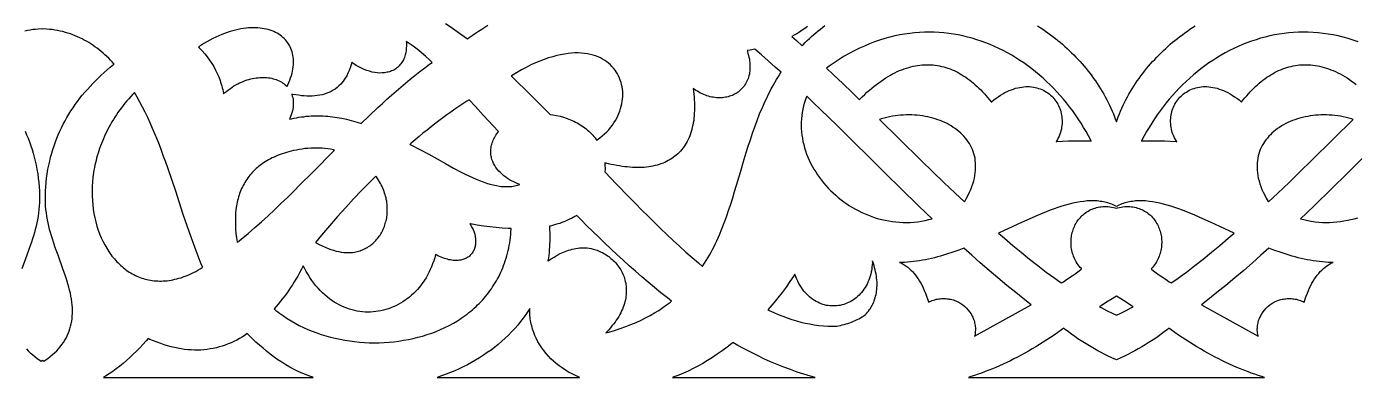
# Model space of a CAD drawing. Extents: x -340 to 340, y -265 to 265.
# Drawn here: x -1.4 to 104.3, y 155.2 to 183.1 of the extents above; entities that cross this region are included whole.
import ezdxf

# ---------------------------------------------------------------- set-up
doc = ezdxf.new("R2010")
doc.units = 0
doc.layers.add('LAYER_1', color=18, linetype='CONTINUOUS')

msp = doc.modelspace()

# ---------------------------------------------------------------- linework, layer by layer
at = {"layer": 'LAYER_1'}
for points in [[(-1.39, 157.48), (-1.24, 157.32), (-1.08, 157.16), (-0.91, 157.01), (-0.73, 156.86), (-0.53, 156.71), (-0.33, 156.57), (-0.22, 156.5), (-0.11, 156.57), (0, 156.5), (0.11, 156.57), (0.31, 156.71), (0.51, 156.86), (0.69, 157.01), (0.86, 157.16), (1.02, 157.32), (1.17, 157.48), (1.31, 157.64), (1.44, 157.81), (1.56, 157.98), (1.67, 158.15), (1.77, 158.33), (1.86, 158.51), (1.94, 158.69), (2.02, 158.88), (2.08, 159.07), (2.13, 159.27), (2.18, 159.47), (2.22, 159.67), (2.24, 159.87), (2.26, 160.08), (2.27, 160.3), (2.28, 160.51), (2.27, 160.74), (2.25, 160.96), (2.23, 161.19), (2.2, 161.42), (2.16, 161.65), (2.11, 161.89), (2.05, 162.13), (1.99, 162.38), (1.92, 162.63), (1.82, 162.94), (1.72, 163.25), (1.52, 163.83), (1.13, 164.93), (0.94, 165.45), (0.77, 165.95), (0.68, 166.21), (0.61, 166.46), (0.53, 166.71), (0.46, 166.96), (0.4, 167.22), (0.34, 167.48), (0.28, 167.74), (0.24, 168.01), (0.2, 168.28), (0.17, 168.55), (0.14, 168.83), (0.12, 169.12), (0.12, 169.42), (0.12, 169.72), (0.13, 170.04), (0.15, 170.36), (0.18, 170.69), (0.22, 171.04), (0.27, 171.39), (0.33, 171.76), (0.4, 172.08), (0.47, 172.4), (0.54, 172.71), (0.63, 173.02), (0.72, 173.32), (0.82, 173.62), (0.92, 173.92), (1.03, 174.21), (1.15, 174.49), (1.27, 174.78), (1.41, 175.05), (1.54, 175.33), (1.69, 175.6), (1.84, 175.86), (2, 176.13), (2.16, 176.39), (2.33, 176.64), (2.5, 176.89), (2.68, 177.14), (2.87, 177.39), (3.06, 177.63), (3.26, 177.87), (3.47, 178.1), (3.68, 178.33), (3.89, 178.56), (4.11, 178.79), (4.34, 179.01), (4.57, 179.23), (4.81, 179.45), (5.05, 179.66), (5.29, 179.87), (5.55, 180.08), (5.59, 180.12), (5.58, 180.12), (5.44, 180.28), (5.3, 180.43), (5.16, 180.57), (5.01, 180.72), (4.86, 180.86), (4.71, 180.99), (4.55, 181.12), (4.39, 181.25), (4.23, 181.37), (4.07, 181.49), (3.91, 181.61), (3.74, 181.72), (3.57, 181.83), (3.4, 181.93), (3.22, 182.02), (3.04, 182.12), (2.86, 182.21), (2.68, 182.29), (2.49, 182.37), (2.3, 182.44), (2.11, 182.51), (1.91, 182.57), (1.71, 182.63), (1.51, 182.69), (1.3, 182.73), (1.09, 182.78), (0.88, 182.81), (0.66, 182.85), (0.44, 182.87), (0.22, 182.89), (0, 182.91), (-0.11, 182.9), (-0.22, 182.91), (-0.44, 182.89), (-0.66, 182.87), (-0.88, 182.85), (-1.1, 182.81), (-1.31, 182.78), (-1.52, 182.73)], [(31.95, 183.33), (32.33, 183.09), (32.7, 182.84), (33.08, 182.58), (33.45, 182.31), (33.71, 182.12), (33.84, 182.22), (34.09, 182.39), (34.35, 182.57), (34.6, 182.73), (34.85, 182.9), (35.09, 183.05), (35.34, 183.2)], [(60.76, 183.1), (60.55, 182.94), (60.35, 182.8), (60.13, 182.66), (59.92, 182.53), (59.7, 182.41), (59.51, 182.31), (59.88, 181.98), (60.34, 181.57), (60.42, 181.65), (60.58, 181.82), (60.75, 181.99), (60.92, 182.15), (61.09, 182.31), (61.27, 182.46), (61.44, 182.61), (61.62, 182.76), (61.8, 182.9), (61.98, 183.04), (62.16, 183.18)], [(79.08, 183.15), (79.29, 183.01), (79.49, 182.88), (79.7, 182.74), (79.9, 182.6), (80.1, 182.45), (80.29, 182.31), (80.49, 182.15), (80.68, 182), (80.87, 181.85), (81.06, 181.69), (81.24, 181.52), (81.42, 181.36), (81.6, 181.19), (81.78, 181.02), (81.96, 180.85), (82.13, 180.67), (82.3, 180.49), (82.46, 180.31), (82.63, 180.13), (82.79, 179.94), (82.94, 179.75), (83.1, 179.56), (83.25, 179.37), (83.4, 179.17), (83.54, 178.97), (83.68, 178.77), (83.82, 178.56), (83.96, 178.36), (84.09, 178.15), (84.22, 177.93), (84.34, 177.72), (84.46, 177.5), (84.58, 177.28), (84.69, 177.06), (84.8, 176.84), (84.91, 176.61), (85.01, 176.38), (85.11, 176.15), (85.2, 175.92), (85.29, 175.68), (85.35, 175.53), (85.4, 175.68), (85.49, 175.92), (85.59, 176.15), (85.68, 176.38), (85.79, 176.61), (85.89, 176.84), (86, 177.06), (86.11, 177.28), (86.23, 177.5), (86.35, 177.72), (86.48, 177.93), (86.6, 178.15), (86.74, 178.36), (86.87, 178.56), (87.01, 178.77), (87.15, 178.97), (87.3, 179.17), (87.44, 179.37), (87.59, 179.56), (87.75, 179.75), (87.91, 179.94), (88.07, 180.13), (88.23, 180.31), (88.4, 180.49), (88.57, 180.67), (88.74, 180.85), (88.91, 181.02), (89.09, 181.19), (89.27, 181.36), (89.45, 181.52), (89.64, 181.69), (89.82, 181.85), (90.01, 182), (90.21, 182.15), (90.4, 182.31), (90.6, 182.45), (90.8, 182.6), (91, 182.74), (91.2, 182.88), (91.4, 183.01), (91.61, 183.15)], [(104.59, 181.87), (104.19, 182.01), (103.79, 182.14), (103.39, 182.25), (102.99, 182.35), (102.59, 182.43), (102.19, 182.5), (101.79, 182.55), (101.4, 182.6), (101.01, 182.63), (100.62, 182.65), (100.23, 182.65), (99.84, 182.64), (99.45, 182.62), (99.07, 182.59), (98.69, 182.55), (98.31, 182.5), (97.93, 182.43), (97.56, 182.35), (97.19, 182.26), (96.82, 182.16), (96.46, 182.05), (96.1, 181.93), (95.74, 181.8), (95.39, 181.66), (95.04, 181.51), (94.69, 181.35), (94.35, 181.18), (94.01, 181), (93.68, 180.81), (93.35, 180.62), (93.03, 180.41), (92.71, 180.2), (92.39, 179.97), (92.08, 179.74), (91.78, 179.5), (91.48, 179.26), (91.19, 179), (90.9, 178.74), (90.62, 178.47), (90.34, 178.19), (90.07, 177.91), (89.81, 177.62), (89.55, 177.32), (89.3, 177.02), (89.06, 176.71), (88.82, 176.4), (88.59, 176.08), (88.37, 175.75), (88.16, 175.42), (87.95, 175.08), (87.75, 174.74), (87.56, 174.4), (87.37, 174.05), (87.35, 173.99), (87.42, 174), (87.84, 174.01), (88.27, 174.01), (88.71, 174.01), (89.17, 174), (89.63, 173.98), (90.1, 173.95), (90.15, 173.94), (90.12, 173.98), (90.04, 174.12), (89.97, 174.25), (89.91, 174.39), (89.85, 174.53), (89.8, 174.67), (89.76, 174.81), (89.73, 174.95), (89.7, 175.09), (89.68, 175.23), (89.67, 175.37), (89.66, 175.51), (89.66, 175.65), (89.67, 175.79), (89.68, 175.92), (89.7, 176.06), (89.73, 176.19), (89.76, 176.32), (89.8, 176.45), (89.85, 176.57), (89.9, 176.7), (89.95, 176.82), (90.01, 176.93), (90.08, 177.05), (90.15, 177.16), (90.23, 177.27), (90.32, 177.37), (90.4, 177.47), (90.5, 177.56), (90.59, 177.65), (90.7, 177.74), (90.8, 177.82), (90.92, 177.89), (91.03, 177.96), (91.15, 178.03), (91.28, 178.09), (91.4, 178.14), (91.54, 178.18), (91.67, 178.22), (91.81, 178.26), (91.95, 178.28), (92.1, 178.3), (92.25, 178.32), (92.4, 178.32), (92.55, 178.32), (92.71, 178.31), (92.87, 178.29), (93.03, 178.26), (93.2, 178.23), (93.36, 178.19), (93.53, 178.13), (93.7, 178.07), (93.87, 178), (94.04, 177.93), (94.22, 177.84), (94.39, 177.74), (94.57, 177.64), (94.75, 177.52), (94.93, 177.4), (95.11, 177.26), (95.29, 177.12), (95.31, 177.1), (95.31, 177.1), (95.44, 177.27), (95.58, 177.44), (95.72, 177.6), (95.85, 177.76), (95.99, 177.91), (96.14, 178.06), (96.28, 178.2), (96.42, 178.34), (96.57, 178.47), (96.72, 178.6), (96.86, 178.72), (97.01, 178.84), (97.17, 178.95), (97.32, 179.06), (97.47, 179.16), (97.63, 179.26), (97.79, 179.35), (97.94, 179.43), (98.1, 179.52), (98.26, 179.59), (98.43, 179.66), (98.59, 179.73), (98.75, 179.79), (98.92, 179.84), (99.08, 179.89), (99.25, 179.93), (99.42, 179.97), (99.59, 180), (99.76, 180.02), (99.93, 180.04), (100.11, 180.05), (100.28, 180.06), (100.45, 180.06), (100.63, 180.06), (100.81, 180.04), (100.98, 180.03), (101.16, 180), (101.34, 179.97), (101.52, 179.94), (101.7, 179.89), (101.88, 179.85), (102.06, 179.79), (102.24, 179.73), (102.42, 179.66), (102.6, 179.59), (102.78, 179.51), (102.97, 179.42), (103.15, 179.33), (103.33, 179.23), (103.52, 179.12), (103.7, 179.01), (103.89, 178.89), (104.07, 178.76), (104.26, 178.63), (104.44, 178.49)], [(-1.5, 174.78), (-1.37, 174.49), (-1.25, 174.21), (-1.14, 173.92), (-1.04, 173.62), (-0.94, 173.32), (-0.85, 173.02), (-0.76, 172.71), (-0.69, 172.4), (-0.62, 172.08), (-0.55, 171.76), (-0.49, 171.39), (-0.44, 171.04), (-0.4, 170.69), (-0.37, 170.36), (-0.35, 170.04), (-0.34, 169.72), (-0.34, 169.42), (-0.35, 169.12), (-0.36, 168.83), (-0.39, 168.55), (-0.42, 168.28), (-0.46, 168.01), (-0.51, 167.74), (-0.56, 167.48), (-0.62, 167.22), (-0.68, 166.96), (-0.75, 166.71), (-0.83, 166.46), (-0.91, 166.21), (-0.99, 165.95), (-1.16, 165.45), (-1.35, 164.93), (-1.74, 163.83)], [(105.02, 172.7), (103.74, 171.44), (102.45, 170.17), (101.14, 168.9), (100.48, 168.27), (100.01, 167.82), (100.27, 167.75), (100.57, 167.68), (100.86, 167.63), (101.16, 167.58), (101.45, 167.55), (101.74, 167.53), (102.03, 167.52), (102.32, 167.52), (102.6, 167.54), (102.89, 167.56), (103.17, 167.59), (103.45, 167.64), (103.73, 167.69), (104.01, 167.75), (104.28, 167.82), (104.55, 167.9)]]:
    msp.add_lwpolyline(points, dxfattribs=at)
for points in [[(19.35, 178.33), (19.42, 178.47), (19.5, 178.66), (19.58, 178.84), (19.64, 179.02), (19.7, 179.2), (19.75, 179.38), (19.79, 179.55), (19.82, 179.72), (19.84, 179.89), (19.86, 180.05), (19.87, 180.21), (19.86, 180.37), (19.86, 180.52), (19.84, 180.67), (19.82, 180.82), (19.79, 180.96), (19.75, 181.09), (19.71, 181.23), (19.66, 181.36), (19.6, 181.48), (19.54, 181.6), (19.47, 181.72), (19.39, 181.83), (19.31, 181.94), (19.22, 182.04), (19.12, 182.14), (19.02, 182.23), (18.92, 182.32), (18.8, 182.4), (18.69, 182.48), (18.56, 182.56), (18.43, 182.63), (18.3, 182.69), (18.16, 182.75), (18.01, 182.8), (17.86, 182.85), (17.7, 182.89), (17.54, 182.92), (17.38, 182.95), (17.21, 182.97), (17.03, 182.99), (16.85, 183), (16.67, 183), (16.48, 183), (16.28, 182.99), (16.09, 182.97), (15.88, 182.94), (15.68, 182.91), (15.47, 182.87), (15.26, 182.82), (15.04, 182.76), (14.82, 182.7), (14.6, 182.63), (14.37, 182.54), (14.15, 182.46), (13.92, 182.36), (13.68, 182.25), (13.45, 182.14), (13.21, 182.01), (12.97, 181.88), (12.72, 181.74), (12.48, 181.59), (12.31, 181.48), (12.37, 181.41), (12.59, 181.17), (12.8, 180.93), (13, 180.68), (13.18, 180.43), (13.36, 180.17), (13.52, 179.91), (13.66, 179.64), (13.8, 179.37), (13.92, 179.09), (14.02, 178.81), (14.07, 178.67), (14.12, 178.52), (14.16, 178.38), (14.19, 178.23), (14.23, 178.09), (14.26, 177.94), (14.29, 177.79), (14.29, 177.74), (14.41, 177.85), (14.56, 177.96), (14.7, 178.07), (14.84, 178.18), (14.99, 178.27), (15.13, 178.37), (15.28, 178.45), (15.43, 178.53), (15.58, 178.61), (15.73, 178.68), (15.87, 178.74), (16.02, 178.8), (16.17, 178.85), (16.32, 178.89), (16.47, 178.93), (16.61, 178.97), (16.76, 178.99), (16.9, 179.02), (17.05, 179.03), (17.19, 179.05), (17.33, 179.05), (17.47, 179.05), (17.6, 179.05), (17.74, 179.04), (17.87, 179.03), (18, 179.01), (18.13, 178.98), (18.25, 178.95), (18.37, 178.92), (18.49, 178.88), (18.6, 178.83), (18.72, 178.78), (18.82, 178.73), (18.93, 178.67), (19.03, 178.6), (19.12, 178.53), (19.21, 178.46), (19.3, 178.38)], [(19.73, 177.72), (19.74, 177.69), (19.77, 177.57), (19.81, 177.46), (19.83, 177.33), (19.84, 177.21), (19.85, 177.08), (19.85, 176.95), (19.85, 176.81), (19.83, 176.67), (19.81, 176.53), (19.78, 176.39), (19.74, 176.24), (19.69, 176.09), (19.64, 175.94), (19.57, 175.79), (19.54, 175.72), (19.71, 175.76), (19.9, 175.8), (20.1, 175.84), (20.3, 175.88), (20.5, 175.91), (20.69, 175.93), (20.88, 175.96), (21.08, 175.97), (21.27, 175.99), (21.46, 175.99), (21.65, 176), (21.84, 176), (22.03, 176), (22.22, 175.99), (22.41, 175.98), (22.6, 175.97), (22.79, 175.95), (22.97, 175.93), (23.35, 175.87), (23.72, 175.81), (24.09, 175.73), (24.46, 175.64), (24.83, 175.53), (25.2, 175.42), (25.26, 175.4), (25.88, 175.99), (26.58, 176.66), (26.94, 176.99), (27.3, 177.31), (27.66, 177.64), (28.03, 177.96), (28.4, 178.28), (28.77, 178.59), (29.15, 178.9), (29.53, 179.21), (29.92, 179.51), (30.31, 179.81), (30.7, 180.11), (30.9, 180.25), (30.72, 180.42), (30.37, 180.74), (30.03, 181.03), (29.7, 181.3), (29.38, 181.54), (29.07, 181.76), (28.92, 181.86), (28.84, 181.92), (28.85, 181.78), (28.85, 181.65), (28.85, 181.53), (28.84, 181.4), (28.84, 181.28), (28.82, 181.17), (28.8, 181.05), (28.78, 180.94), (28.75, 180.84), (28.72, 180.74), (28.69, 180.64), (28.65, 180.54), (28.61, 180.45), (28.56, 180.36), (28.51, 180.28), (28.46, 180.2), (28.4, 180.12), (28.34, 180.05), (28.28, 179.98), (28.21, 179.91), (28.14, 179.85), (28.07, 179.79), (28, 179.74), (27.92, 179.69), (27.84, 179.64), (27.76, 179.6), (27.67, 179.57), (27.58, 179.53), (27.5, 179.5), (27.41, 179.48), (27.31, 179.46), (27.22, 179.44), (27.12, 179.42), (26.93, 179.41), (26.73, 179.4), (26.53, 179.42), (26.33, 179.44), (26.12, 179.48), (25.91, 179.54), (25.7, 179.6), (25.49, 179.68), (25.28, 179.78), (25.07, 179.89), (24.86, 180.01), (24.66, 180.14), (24.5, 180.25), (24.45, 180.05), (24.37, 179.82), (24.29, 179.59), (24.2, 179.38), (24.1, 179.18), (23.99, 179), (23.87, 178.83), (23.75, 178.66), (23.62, 178.51), (23.48, 178.38), (23.33, 178.25), (23.18, 178.13), (23.02, 178.03), (22.86, 177.94), (22.69, 177.86), (22.51, 177.79), (22.33, 177.73), (22.14, 177.68), (21.95, 177.64), (21.76, 177.61), (21.56, 177.58), (21.35, 177.57), (21.14, 177.57), (20.93, 177.57), (20.72, 177.58), (20.5, 177.6), (20.28, 177.63), (20.05, 177.66), (19.82, 177.7)], [(75.39, 177.1), (75.39, 177.1), (75.41, 177.12), (75.59, 177.26), (75.77, 177.4), (75.95, 177.52), (76.12, 177.64), (76.3, 177.74), (76.48, 177.84), (76.65, 177.93), (76.82, 178), (76.99, 178.07), (77.16, 178.13), (77.33, 178.19), (77.5, 178.23), (77.66, 178.26), (77.82, 178.29), (77.98, 178.31), (78.14, 178.32), (78.29, 178.32), (78.44, 178.32), (78.59, 178.3), (78.74, 178.28), (78.88, 178.26), (79.02, 178.22), (79.16, 178.18), (79.29, 178.14), (79.42, 178.09), (79.54, 178.03), (79.66, 177.96), (79.78, 177.89), (79.89, 177.82), (80, 177.74), (80.1, 177.65), (80.2, 177.56), (80.29, 177.47), (80.38, 177.37), (80.46, 177.27), (80.54, 177.16), (80.61, 177.05), (80.68, 176.93), (80.74, 176.82), (80.8, 176.7), (80.85, 176.57), (80.89, 176.45), (80.93, 176.32), (80.96, 176.19), (80.99, 176.06), (81.01, 175.92), (81.02, 175.79), (81.03, 175.65), (81.03, 175.51), (81.03, 175.37), (81.01, 175.23), (80.99, 175.09), (80.97, 174.95), (80.93, 174.81), (80.89, 174.67), (80.84, 174.53), (80.79, 174.39), (80.72, 174.25), (80.65, 174.12), (80.57, 173.98), (80.55, 173.94), (80.6, 173.95), (81.07, 173.98), (81.53, 174), (81.98, 174.01), (82.42, 174.01), (82.85, 174.01), (83.28, 174), (83.35, 173.99), (83.32, 174.05), (83.14, 174.4), (82.94, 174.74), (82.74, 175.08), (82.54, 175.42), (82.32, 175.75), (82.1, 176.08), (81.87, 176.4), (81.63, 176.71), (81.39, 177.02), (81.14, 177.32), (80.88, 177.62), (80.62, 177.91), (80.35, 178.19), (80.08, 178.47), (79.79, 178.74), (79.51, 179), (79.21, 179.26), (78.92, 179.5), (78.61, 179.74), (78.3, 179.97), (77.99, 180.2), (77.67, 180.41), (77.34, 180.62), (77.02, 180.81), (76.68, 181), (76.34, 181.18), (76, 181.35), (75.66, 181.51), (75.31, 181.66), (74.95, 181.8), (74.6, 181.93), (74.24, 182.05), (73.87, 182.16), (73.5, 182.26), (73.13, 182.35), (72.76, 182.43), (72.38, 182.5), (72.01, 182.55), (71.62, 182.59), (71.24, 182.62), (70.86, 182.64), (70.47, 182.65), (70.08, 182.65), (69.69, 182.63), (69.29, 182.6), (68.9, 182.55), (68.5, 182.5), (68.11, 182.43), (67.71, 182.35), (67.31, 182.25), (66.91, 182.14), (66.51, 182.01), (66.1, 181.87), (65.7, 181.72), (65.3, 181.55), (64.9, 181.37), (64.49, 181.17), (64.09, 180.96), (63.69, 180.73), (63.29, 180.48), (62.89, 180.22), (62.48, 179.94), (62.28, 179.79), (62.84, 179.27), (63.58, 178.57), (64.32, 177.86), (64.68, 177.5), (64.9, 177.28), (64.94, 177.33), (65.13, 177.52), (65.32, 177.7), (65.5, 177.87), (65.69, 178.03), (65.88, 178.19), (66.06, 178.35), (66.25, 178.49), (66.44, 178.63), (66.62, 178.76), (66.81, 178.89), (66.99, 179.01), (67.18, 179.12), (67.36, 179.23), (67.54, 179.33), (67.73, 179.42), (67.91, 179.51), (68.09, 179.59), (68.27, 179.66), (68.46, 179.73), (68.64, 179.79), (68.82, 179.85), (69, 179.89), (69.18, 179.94), (69.35, 179.97), (69.53, 180), (69.71, 180.03), (69.89, 180.04), (70.06, 180.06), (70.24, 180.06), (70.41, 180.06), (70.59, 180.05), (70.76, 180.04), (70.93, 180.02), (71.1, 180), (71.27, 179.97), (71.44, 179.93), (71.61, 179.89), (71.78, 179.84), (71.94, 179.79), (72.11, 179.73), (72.27, 179.66), (72.43, 179.59), (72.59, 179.52), (72.75, 179.43), (72.91, 179.35), (73.06, 179.26), (73.22, 179.16), (73.37, 179.06), (73.53, 178.95), (73.68, 178.84), (73.83, 178.72), (73.98, 178.6), (74.12, 178.47), (74.27, 178.34), (74.41, 178.2), (74.56, 178.06), (74.7, 177.91), (74.84, 177.76), (74.98, 177.6), (75.12, 177.44), (75.25, 177.27)], [(43.04, 175.04), (43.16, 174.96), (43.27, 174.86), (43.38, 174.77), (43.48, 174.67), (43.58, 174.57), (43.68, 174.46), (43.77, 174.35), (43.86, 174.24), (43.95, 174.12), (43.99, 174.06), (44.04, 174.09), (44.25, 174.24), (44.44, 174.4), (44.62, 174.56), (44.79, 174.72), (44.95, 174.89), (45.1, 175.07), (45.24, 175.25), (45.36, 175.43), (45.48, 175.62), (45.59, 175.8), (45.68, 175.99), (45.76, 176.18), (45.84, 176.38), (45.9, 176.57), (45.95, 176.77), (46, 176.96), (46.03, 177.16), (46.05, 177.35), (46.06, 177.54), (46.07, 177.73), (46.06, 177.92), (46.04, 178.11), (46.01, 178.3), (45.98, 178.48), (45.93, 178.66), (45.87, 178.83), (45.81, 179), (45.73, 179.17), (45.65, 179.33), (45.55, 179.49), (45.45, 179.64), (45.34, 179.78), (45.21, 179.92), (45.08, 180.05), (44.94, 180.18), (44.79, 180.3), (44.63, 180.41), (44.46, 180.51), (44.29, 180.6), (44.1, 180.69), (43.9, 180.76), (43.7, 180.83), (43.48, 180.88), (43.26, 180.93), (43.02, 180.96), (42.78, 180.99), (42.52, 181), (42.26, 181), (41.99, 180.98), (41.71, 180.96), (41.42, 180.91), (41.12, 180.86), (40.81, 180.79), (40.49, 180.7), (40.16, 180.6), (39.82, 180.49), (39.48, 180.35), (39.12, 180.2), (38.76, 180.04), (38.39, 179.85), (38, 179.65), (37.61, 179.42), (37.21, 179.18), (37.18, 179.17), (37.39, 178.97), (37.81, 178.57), (38.23, 178.17), (38.65, 177.75), (39.5, 176.91), (40.29, 176.1), (40.51, 176.07), (40.8, 176.02), (41.08, 175.96), (41.36, 175.88), (41.64, 175.79), (41.78, 175.74), (41.91, 175.68), (42.05, 175.63), (42.18, 175.57), (42.31, 175.5), (42.44, 175.43), (42.56, 175.36), (42.69, 175.29), (42.81, 175.21), (42.93, 175.13)], [(49.41, 172.3), (49.27, 172.24), (49.11, 172.18), (48.96, 172.13), (48.8, 172.08), (48.64, 172.04), (48.47, 172), (48.31, 171.97), (48.13, 171.94), (47.96, 171.92), (47.78, 171.9), (47.6, 171.89), (47.41, 171.89), (47.22, 171.88), (47.03, 171.89), (46.83, 171.89), (46.63, 171.91), (46.43, 171.93), (46.23, 171.95), (46.02, 171.98), (45.81, 172.01), (45.59, 172.05), (45.37, 172.09), (45.15, 172.14), (44.93, 172.19), (44.63, 172.27), (44.64, 172.14), (44.65, 172), (44.66, 171.86), (44.66, 171.72), (44.65, 171.58), (44.65, 171.54), (45.58, 170.56), (46.58, 169.53), (47.08, 169.02), (47.58, 168.51), (48.08, 168.01), (48.58, 167.52), (49.08, 167.03), (49.58, 166.56), (50.08, 166.09), (50.58, 165.63), (51.08, 165.17), (51.58, 164.74), (52.09, 164.31), (52.42, 164.03), (52.44, 164.06), (52.58, 164.28), (52.71, 164.49), (52.84, 164.71), (52.97, 164.93), (53.09, 165.15), (53.21, 165.38), (53.33, 165.61), (53.44, 165.84), (53.55, 166.07), (53.76, 166.54), (53.95, 167.01), (54.14, 167.49), (54.32, 167.98), (54.49, 168.47), (54.66, 168.97), (54.82, 169.47), (54.97, 169.98), (55.13, 170.49), (55.43, 171.52), (55.74, 172.55), (55.89, 173.07), (56.05, 173.58), (56.22, 174.1), (56.39, 174.62), (56.57, 175.13), (56.76, 175.64), (56.96, 176.15), (57.18, 176.66), (57.4, 177.16), (57.52, 177.41), (57.64, 177.66), (57.76, 177.91), (57.89, 178.15), (58.03, 178.4), (58.16, 178.64), (58.3, 178.88), (58.45, 179.12), (58.6, 179.36), (58.66, 179.46), (58.19, 179.88), (57.65, 180.36), (57.11, 180.84), (56.57, 181.31), (56.2, 181.23), (55.96, 181.18), (55.99, 181.1), (56.03, 180.95), (56.08, 180.8), (56.11, 180.65), (56.14, 180.5), (56.16, 180.36), (56.18, 180.22), (56.19, 180.08), (56.19, 179.95), (56.19, 179.82), (56.19, 179.69), (56.17, 179.56), (56.16, 179.43), (56.14, 179.31), (56.11, 179.19), (56.08, 179.08), (56.04, 178.96), (56, 178.86), (55.95, 178.75), (55.9, 178.65), (55.84, 178.55), (55.78, 178.45), (55.72, 178.36), (55.65, 178.27), (55.58, 178.19), (55.5, 178.11), (55.42, 178.03), (55.34, 177.96), (55.25, 177.89), (55.16, 177.83), (55.07, 177.77), (54.97, 177.72), (54.87, 177.67), (54.77, 177.62), (54.67, 177.58), (54.56, 177.55), (54.45, 177.51), (54.34, 177.49), (54.23, 177.47), (54.11, 177.45), (54, 177.44), (53.88, 177.43), (53.76, 177.43), (53.64, 177.43), (53.52, 177.44), (53.4, 177.45), (53.27, 177.47), (53.15, 177.49), (53.02, 177.52), (52.9, 177.56), (52.77, 177.6), (52.64, 177.64), (52.52, 177.69), (52.39, 177.75), (52.26, 177.81), (52.13, 177.87), (52.01, 177.95), (51.88, 178.02), (51.75, 178.11), (51.67, 178.17), (51.7, 177.96), (51.72, 177.72), (51.74, 177.49), (51.76, 177.27), (51.77, 177.05), (51.78, 176.83), (51.78, 176.62), (51.77, 176.41), (51.76, 176.21), (51.75, 176.01), (51.73, 175.82), (51.71, 175.63), (51.68, 175.44), (51.64, 175.26), (51.6, 175.09), (51.56, 174.91), (51.51, 174.75), (51.46, 174.58), (51.4, 174.42), (51.34, 174.27), (51.27, 174.12), (51.19, 173.97), (51.12, 173.83), (51.03, 173.7), (50.95, 173.56), (50.86, 173.44), (50.76, 173.32), (50.66, 173.2), (50.55, 173.09), (50.44, 172.98), (50.33, 172.88), (50.21, 172.78), (50.09, 172.69), (49.96, 172.6), (49.83, 172.52), (49.69, 172.44), (49.56, 172.37)], [(7.67, 163.15), (7.8, 163.1), (7.93, 163.06), (8.07, 163.02), (8.2, 162.99), (8.34, 162.96), (8.48, 162.93), (8.62, 162.91), (8.77, 162.89), (8.91, 162.88), (9.06, 162.87), (9.2, 162.86), (9.35, 162.86), (9.5, 162.87), (9.65, 162.88), (9.81, 162.89), (9.96, 162.91), (10.12, 162.94), (10.27, 162.97), (10.43, 163), (10.59, 163.04), (10.75, 163.08), (10.92, 163.13), (11.08, 163.19), (11.25, 163.25), (11.41, 163.31), (11.58, 163.39), (11.75, 163.46), (11.92, 163.55), (12.09, 163.63), (12.26, 163.73), (12.43, 163.83), (12.6, 163.93), (12.64, 163.96), (12.53, 164.21), (12.36, 164.63), (12.19, 165.05), (12.03, 165.48), (11.87, 165.92), (11.71, 166.36), (11.4, 167.25), (11.09, 168.16), (10.79, 169.08), (10.49, 170.01), (10.18, 170.94), (9.86, 171.86), (9.7, 172.32), (9.53, 172.77), (9.37, 173.23), (9.19, 173.68), (9.02, 174.13), (8.84, 174.57), (8.65, 175), (8.46, 175.44), (8.27, 175.86), (8.07, 176.28), (7.86, 176.69), (7.65, 177.09), (7.43, 177.49), (7.21, 177.85), (7.08, 177.71), (6.91, 177.53), (6.76, 177.36), (6.6, 177.18), (6.45, 177), (6.31, 176.81), (6.17, 176.63), (6.03, 176.45), (5.9, 176.26), (5.77, 176.07), (5.65, 175.89), (5.53, 175.7), (5.42, 175.51), (5.31, 175.32), (5.2, 175.13), (5.1, 174.94), (5, 174.75), (4.91, 174.56), (4.82, 174.37), (4.74, 174.18), (4.66, 173.99), (4.58, 173.79), (4.51, 173.6), (4.44, 173.41), (4.37, 173.22), (4.31, 173.03), (4.25, 172.83), (4.2, 172.64), (4.15, 172.45), (4.11, 172.26), (4.06, 172.07), (4.02, 171.88), (3.99, 171.68), (3.96, 171.49), (3.93, 171.31), (3.91, 171.12), (3.87, 170.74), (3.85, 170.37), (3.84, 170), (3.84, 169.63), (3.86, 169.27), (3.89, 168.92), (3.93, 168.57), (3.99, 168.23), (4.05, 167.89), (4.13, 167.56), (4.22, 167.23), (4.32, 166.92), (4.44, 166.61), (4.56, 166.31), (4.7, 166.02), (4.84, 165.74), (4.92, 165.61), (5, 165.48), (5.08, 165.35), (5.16, 165.22), (5.25, 165.09), (5.33, 164.97), (5.42, 164.85), (5.52, 164.73), (5.61, 164.62), (5.71, 164.51), (5.81, 164.4), (5.91, 164.3), (6.01, 164.2), (6.12, 164.1), (6.23, 164.01), (6.34, 163.91), (6.45, 163.83), (6.56, 163.74), (6.68, 163.66), (6.8, 163.58), (6.92, 163.51), (7.04, 163.44), (7.16, 163.38), (7.28, 163.31), (7.41, 163.25), (7.54, 163.2)], [(63.22, 169.51), (63.44, 169.33), (63.66, 169.17), (63.89, 169.01), (64.12, 168.85), (64.36, 168.71), (64.6, 168.57), (64.85, 168.44), (65.1, 168.32), (65.35, 168.2), (65.61, 168.09), (65.88, 167.99), (66.14, 167.9), (66.41, 167.82), (66.69, 167.75), (66.96, 167.69), (67.24, 167.64), (67.52, 167.59), (67.8, 167.56), (68.09, 167.54), (68.38, 167.52), (68.66, 167.52), (68.95, 167.53), (69.25, 167.55), (69.54, 167.58), (69.83, 167.63), (70.13, 167.68), (70.42, 167.75), (70.68, 167.82), (70.21, 168.27), (69.55, 168.9), (68.25, 170.17), (66.96, 171.44), (65.68, 172.7), (64.4, 173.97), (63.12, 175.22), (61.84, 176.47), (61.19, 177.09), (60.71, 177.55), (60.61, 177.3), (60.53, 177.05), (60.45, 176.79), (60.39, 176.53), (60.34, 176.27), (60.31, 176.02), (60.28, 175.76), (60.27, 175.5), (60.26, 175.24), (60.27, 174.98), (60.29, 174.73), (60.32, 174.47), (60.36, 174.21), (60.41, 173.96), (60.47, 173.71), (60.53, 173.46), (60.61, 173.21), (60.7, 172.96), (60.8, 172.72), (60.91, 172.48), (61.02, 172.24), (61.14, 172), (61.28, 171.77), (61.42, 171.54), (61.56, 171.32), (61.72, 171.1), (61.88, 170.88), (62.05, 170.67), (62.23, 170.46), (62.42, 170.26), (62.61, 170.06), (62.81, 169.87), (63.01, 169.69)], [(37.87, 170.55), (37.72, 170.6), (37.56, 170.67), (37.39, 170.75), (37.22, 170.83), (37.06, 170.92), (36.9, 171.02), (36.75, 171.13), (36.6, 171.24), (36.46, 171.36), (36.33, 171.48), (36.2, 171.61), (36.08, 171.75), (35.97, 171.89), (35.88, 172.05), (35.79, 172.2), (35.72, 172.37), (35.66, 172.53), (35.63, 172.62), (35.61, 172.71), (35.59, 172.8), (35.58, 172.89), (35.57, 172.98), (35.56, 173.08), (35.56, 173.17), (35.57, 173.27), (35.57, 173.36), (35.59, 173.46), (35.6, 173.56), (35.63, 173.66), (35.65, 173.75), (35.68, 173.85), (35.72, 173.95), (35.76, 174.05), (35.81, 174.16), (35.86, 174.26), (35.92, 174.36), (35.98, 174.46), (36.05, 174.56), (36.12, 174.67), (36.17, 174.74), (34.97, 176.05), (34.34, 176.74), (33.84, 177.28), (33.66, 177.16), (33.34, 176.95), (33.02, 176.74), (32.71, 176.52), (32.39, 176.3), (32.07, 176.07), (31.76, 175.84), (31.44, 175.61), (31.12, 175.36), (30.81, 175.12), (30.49, 174.87), (30.17, 174.61), (29.86, 174.35), (29.54, 174.09), (29.23, 173.82), (29.13, 173.73), (29.21, 173.69), (29.93, 173.32), (30.63, 172.94), (31.96, 172.2), (32.6, 171.85), (33.22, 171.52), (33.52, 171.37), (33.82, 171.23), (34.11, 171.09), (34.4, 170.97), (34.68, 170.85), (34.96, 170.74), (35.23, 170.65), (35.5, 170.57), (35.76, 170.5), (36.02, 170.45), (36.27, 170.4), (36.39, 170.39), (36.52, 170.38), (36.64, 170.37), (36.76, 170.37), (36.88, 170.37), (37, 170.37), (37.12, 170.38), (37.23, 170.39), (37.35, 170.41), (37.46, 170.43), (37.58, 170.46), (37.69, 170.49), (37.8, 170.52)], [(72.21, 175.19), (72.04, 175.28), (71.87, 175.38), (71.69, 175.46), (71.51, 175.54), (71.32, 175.62), (71.13, 175.69), (70.94, 175.75), (70.74, 175.81), (70.54, 175.87), (70.34, 175.91), (70.13, 175.95), (69.92, 175.99), (69.71, 176.02), (69.49, 176.04), (69.28, 176.06), (69.06, 176.07), (68.84, 176.07), (68.62, 176.07), (68.4, 176.06), (68.18, 176.04), (67.96, 176.02), (67.74, 175.99), (67.52, 175.96), (67.29, 175.92), (67.07, 175.87), (66.86, 175.81), (66.64, 175.75), (66.5, 175.7), (68.07, 174.16), (69.83, 172.42), (70.72, 171.56), (71.61, 170.71), (72.51, 169.85), (73.25, 169.15), (73.28, 169.19), (73.42, 169.44), (73.55, 169.68), (73.66, 169.92), (73.76, 170.15), (73.85, 170.38), (73.93, 170.6), (74, 170.83), (74.05, 171.04), (74.09, 171.26), (74.12, 171.46), (74.14, 171.67), (74.15, 171.87), (74.15, 172.07), (74.14, 172.26), (74.12, 172.45), (74.1, 172.63), (74.06, 172.81), (74.01, 172.98), (73.95, 173.15), (73.89, 173.32), (73.82, 173.48), (73.73, 173.64), (73.65, 173.8), (73.55, 173.94), (73.45, 174.09), (73.33, 174.23), (73.22, 174.37), (73.09, 174.5), (72.96, 174.62), (72.82, 174.75), (72.68, 174.86), (72.52, 174.98), (72.37, 175.08)], [(103.62, 175.87), (103.4, 175.92), (103.18, 175.96), (102.96, 175.99), (102.74, 176.02), (102.51, 176.04), (102.29, 176.06), (102.07, 176.07), (101.85, 176.07), (101.63, 176.07), (101.42, 176.06), (101.2, 176.04), (100.99, 176.02), (100.77, 175.99), (100.57, 175.95), (100.36, 175.91), (100.15, 175.87), (99.95, 175.81), (99.76, 175.75), (99.56, 175.69), (99.37, 175.62), (99.19, 175.54), (99, 175.46), (98.83, 175.38), (98.65, 175.28), (98.49, 175.19), (98.32, 175.08), (98.17, 174.98), (98.02, 174.86), (97.87, 174.75), (97.73, 174.62), (97.6, 174.5), (97.48, 174.37), (97.36, 174.23), (97.25, 174.09), (97.14, 173.94), (97.05, 173.8), (96.96, 173.64), (96.88, 173.48), (96.8, 173.32), (96.74, 173.15), (96.68, 172.98), (96.64, 172.81), (96.6, 172.63), (96.57, 172.45), (96.55, 172.26), (96.54, 172.07), (96.54, 171.87), (96.55, 171.67), (96.57, 171.46), (96.6, 171.26), (96.64, 171.04), (96.7, 170.83), (96.76, 170.6), (96.84, 170.38), (96.93, 170.15), (97.03, 169.92), (97.15, 169.68), (97.28, 169.44), (97.42, 169.19), (97.44, 169.15), (98.19, 169.85), (99.09, 170.71), (99.98, 171.56), (100.86, 172.42), (102.62, 174.16), (104.19, 175.7), (104.06, 175.75), (103.84, 175.81)], [(16.49, 171.39), (16.4, 171.28), (16.31, 171.17), (16.23, 171.06), (16.15, 170.94), (16.07, 170.83), (16, 170.71), (15.93, 170.59), (15.86, 170.46), (15.8, 170.34), (15.74, 170.21), (15.68, 170.08), (15.63, 169.95), (15.58, 169.82), (15.54, 169.68), (15.49, 169.55), (15.46, 169.41), (15.42, 169.27), (15.39, 169.13), (15.36, 168.98), (15.33, 168.84), (15.29, 168.54), (15.26, 168.24), (15.24, 167.93), (15.24, 167.62), (15.24, 167.3), (15.26, 166.97), (15.29, 166.65), (15.34, 166.31), (15.39, 165.97), (15.4, 165.96), (15.7, 166.2), (16.25, 166.65), (16.79, 167.11), (17.32, 167.58), (17.84, 168.06), (18.36, 168.53), (18.87, 169.02), (19.38, 169.51), (19.88, 170), (20.38, 170.5), (21.38, 171.5), (23.13, 173.28), (23.04, 173.3), (22.82, 173.34), (22.6, 173.37), (22.37, 173.4), (22.15, 173.42), (21.92, 173.43), (21.7, 173.43), (21.47, 173.43), (21.24, 173.42), (21.01, 173.41), (20.78, 173.39), (20.55, 173.36), (20.33, 173.32), (20.1, 173.28), (19.87, 173.24), (19.68, 173.19), (19.5, 173.14), (19.32, 173.09), (19.14, 173.04), (18.97, 172.98), (18.8, 172.92), (18.64, 172.86), (18.48, 172.79), (18.32, 172.72), (18.17, 172.65), (18.03, 172.58), (17.88, 172.5), (17.74, 172.42), (17.61, 172.34), (17.48, 172.26), (17.36, 172.17), (17.23, 172.08), (17.12, 171.99), (17, 171.89), (16.89, 171.8), (16.79, 171.7), (16.68, 171.6), (16.58, 171.49)], [(27.14, 167.32), (27.17, 167.43), (27.2, 167.54), (27.23, 167.65), (27.26, 167.76), (27.28, 167.88), (27.3, 167.99), (27.31, 168.11), (27.32, 168.23), (27.33, 168.35), (27.33, 168.47), (27.33, 168.6), (27.33, 168.72), (27.32, 168.84), (27.31, 168.97), (27.3, 169.09), (27.28, 169.22), (27.25, 169.35), (27.23, 169.47), (27.19, 169.6), (27.16, 169.73), (27.12, 169.86), (27.07, 169.99), (27.03, 170.12), (26.97, 170.24), (26.91, 170.37), (26.85, 170.5), (26.79, 170.63), (26.71, 170.76), (26.64, 170.89), (26.56, 171.01), (26.47, 171.14), (26.42, 171.21), (25.94, 170.73), (25.29, 170.07), (24.65, 169.39), (24.02, 168.7), (23.38, 167.99), (22.74, 167.26), (22.1, 166.51), (21.62, 165.93), (21.66, 165.9), (21.91, 165.77), (22.16, 165.66), (22.39, 165.55), (22.62, 165.46), (22.85, 165.38), (23.06, 165.31), (23.27, 165.25), (23.48, 165.21), (23.67, 165.17), (23.86, 165.14), (24.05, 165.13), (24.22, 165.12), (24.4, 165.13), (24.56, 165.14), (24.73, 165.16), (24.83, 165.18), (24.94, 165.21), (25.05, 165.24), (25.16, 165.27), (25.26, 165.31), (25.36, 165.35), (25.46, 165.39), (25.56, 165.44), (25.65, 165.49), (25.75, 165.54), (25.84, 165.6), (25.93, 165.66), (26.01, 165.72), (26.1, 165.79), (26.18, 165.86), (26.26, 165.93), (26.34, 166.01), (26.41, 166.09), (26.48, 166.17), (26.55, 166.25), (26.62, 166.34), (26.68, 166.42), (26.75, 166.51), (26.81, 166.61), (26.86, 166.7), (26.92, 166.8), (26.97, 166.9), (27.01, 167), (27.06, 167.1), (27.1, 167.21)], [(89.32, 162.98), (89.56, 162.81), (89.71, 162.71), (89.92, 162.86), (90.26, 163.1), (90.59, 163.34), (90.92, 163.58), (91.59, 164.09), (92.25, 164.61), (92.92, 165.15), (93.58, 165.7), (94.25, 166.27), (94.71, 166.68), (93.57, 167.2), (92.9, 167.52), (92.23, 167.82), (91.58, 168.1), (91.26, 168.23), (90.94, 168.36), (90.62, 168.49), (90.31, 168.6), (90, 168.71), (89.69, 168.81), (89.39, 168.9), (89.09, 168.98), (88.8, 169.05), (88.51, 169.11), (88.23, 169.16), (87.95, 169.2), (87.67, 169.23), (87.4, 169.24), (87.14, 169.24), (87.01, 169.24), (86.88, 169.23), (86.75, 169.22), (86.63, 169.2), (86.5, 169.18), (86.38, 169.16), (86.26, 169.13), (86.14, 169.1), (86.02, 169.07), (85.9, 169.03), (85.78, 168.99), (85.67, 168.94), (85.55, 168.89), (85.35, 168.79), (85.14, 168.89), (85.03, 168.94), (84.91, 168.99), (84.8, 169.03), (84.68, 169.07), (84.56, 169.1), (84.44, 169.13), (84.32, 169.16), (84.19, 169.18), (84.07, 169.2), (83.94, 169.22), (83.81, 169.23), (83.68, 169.24), (83.56, 169.24), (83.29, 169.24), (83.02, 169.23), (82.75, 169.2), (82.47, 169.16), (82.18, 169.11), (81.89, 169.05), (81.6, 168.98), (81.3, 168.9), (81, 168.81), (80.7, 168.71), (80.39, 168.6), (80.07, 168.49), (79.76, 168.36), (79.44, 168.23), (79.12, 168.1), (78.46, 167.82), (77.8, 167.52), (77.12, 167.2), (75.98, 166.68), (76.44, 166.27), (77.11, 165.7), (77.78, 165.15), (78.44, 164.61), (79.11, 164.09), (79.77, 163.58), (80.1, 163.34), (80.44, 163.1), (80.77, 162.86), (80.99, 162.71), (81.13, 162.81), (81.38, 162.98), (81.84, 163.29), (82.07, 163.44), (82.29, 163.6), (82.52, 163.77), (82.58, 163.82), (82.56, 163.85), (82.47, 163.95), (82.38, 164.05), (82.3, 164.16), (82.23, 164.27), (82.16, 164.38), (82.1, 164.49), (82.04, 164.6), (81.99, 164.71), (81.94, 164.83), (81.9, 164.95), (81.86, 165.06), (81.83, 165.18), (81.8, 165.3), (81.78, 165.42), (81.76, 165.54), (81.75, 165.66), (81.74, 165.78), (81.74, 165.9), (81.74, 166.02), (81.74, 166.13), (81.75, 166.25), (81.77, 166.37), (81.78, 166.48), (81.81, 166.6), (81.83, 166.71), (81.87, 166.82), (81.9, 166.93), (81.94, 167.04), (81.98, 167.15), (82.03, 167.25), (82.08, 167.36), (82.14, 167.46), (82.2, 167.56), (82.26, 167.65), (82.33, 167.75), (82.4, 167.84), (82.48, 167.92), (82.56, 168.01), (82.64, 168.09), (82.72, 168.16), (82.81, 168.24), (82.91, 168.31), (83, 168.37), (83.1, 168.43), (83.21, 168.49), (83.31, 168.54), (83.42, 168.59), (83.54, 168.63), (83.65, 168.67), (83.77, 168.7), (83.9, 168.73), (84.02, 168.75), (84.15, 168.77), (84.28, 168.78), (84.41, 168.78), (84.55, 168.78), (84.68, 168.78), (84.82, 168.76), (84.96, 168.74), (85.11, 168.72), (85.25, 168.68), (85.35, 168.66), (85.44, 168.68), (85.59, 168.72), (85.73, 168.74), (85.87, 168.76), (86.01, 168.78), (86.15, 168.78), (86.28, 168.78), (86.42, 168.78), (86.55, 168.77), (86.67, 168.75), (86.8, 168.73), (86.92, 168.7), (87.04, 168.67), (87.16, 168.63), (87.27, 168.59), (87.38, 168.54), (87.49, 168.49), (87.59, 168.43), (87.69, 168.37), (87.79, 168.31), (87.88, 168.24), (87.97, 168.16), (88.06, 168.09), (88.14, 168.01), (88.22, 167.92), (88.29, 167.84), (88.36, 167.75), (88.43, 167.65), (88.49, 167.56), (88.55, 167.46), (88.61, 167.36), (88.66, 167.25), (88.71, 167.15), (88.75, 167.04), (88.79, 166.93), (88.83, 166.82), (88.86, 166.71), (88.89, 166.6), (88.91, 166.48), (88.93, 166.37), (88.94, 166.25), (88.95, 166.13), (88.96, 166.02), (88.96, 165.9), (88.95, 165.78), (88.94, 165.66), (88.93, 165.54), (88.91, 165.42), (88.89, 165.3), (88.86, 165.18), (88.83, 165.06), (88.79, 164.95), (88.75, 164.83), (88.7, 164.71), (88.65, 164.6), (88.59, 164.49), (88.53, 164.38), (88.46, 164.27), (88.39, 164.16), (88.31, 164.05), (88.23, 163.95), (88.14, 163.85), (88.11, 163.82), (88.17, 163.77), (88.4, 163.6), (88.63, 163.44), (88.85, 163.29)], [(42.41, 168.08), (42.26, 167.99), (42.12, 167.91), (41.98, 167.84), (41.83, 167.77), (41.68, 167.7), (41.52, 167.63), (41.37, 167.57), (41.21, 167.51), (41.05, 167.45), (40.89, 167.4), (40.72, 167.35), (40.56, 167.3), (40.39, 167.25), (40.23, 167.22), (40.23, 167.16), (40.25, 166.93), (40.26, 166.7), (40.26, 166.47), (40.26, 166.24), (40.26, 166.02), (40.25, 165.79), (40.24, 165.57), (40.22, 165.35), (40.2, 165.13), (40.18, 164.91), (40.15, 164.7), (40.11, 164.49), (40.1, 164.43), (40.17, 164.49), (40.38, 164.63), (40.6, 164.77), (40.84, 164.91), (41.09, 165.04), (41.22, 165.1), (41.35, 165.16), (41.48, 165.21), (41.62, 165.26), (41.76, 165.31), (41.9, 165.35), (42.04, 165.39), (42.19, 165.42), (42.33, 165.45), (42.48, 165.47), (42.63, 165.49), (42.78, 165.5), (42.93, 165.5), (43.09, 165.5), (43.24, 165.49), (43.39, 165.47), (43.55, 165.44), (43.7, 165.41), (43.81, 165.38), (43.92, 165.34), (44.03, 165.31), (44.14, 165.27), (44.24, 165.22), (44.35, 165.17), (44.45, 165.12), (44.55, 165.06), (44.66, 165.01), (44.75, 164.94), (44.85, 164.88), (44.95, 164.81), (45.04, 164.74), (45.13, 164.66), (45.22, 164.58), (45.31, 164.5), (45.4, 164.42), (45.48, 164.33), (45.56, 164.24), (45.63, 164.15), (45.71, 164.05), (45.78, 163.95), (45.84, 163.85), (45.91, 163.75), (45.97, 163.64), (46.02, 163.53), (46.07, 163.42), (46.12, 163.31), (46.17, 163.19), (46.21, 163.07), (46.24, 162.95), (46.27, 162.83), (46.3, 162.7), (46.32, 162.58), (46.34, 162.45), (46.35, 162.32), (46.35, 162.18), (46.35, 162.05), (46.35, 161.91), (46.34, 161.78), (46.32, 161.64), (46.3, 161.5), (46.28, 161.36), (46.24, 161.22), (46.2, 161.07), (46.16, 160.93), (46.1, 160.78), (46.05, 160.63), (45.98, 160.49), (45.91, 160.34), (45.83, 160.19), (45.75, 160.04), (45.65, 159.89), (45.55, 159.74), (45.45, 159.59), (45.33, 159.44), (45.21, 159.29), (45.08, 159.13), (44.95, 158.98), (44.8, 158.83), (44.72, 158.74), (44.96, 158.81), (45.42, 158.94), (45.87, 159.09), (46.31, 159.24), (46.72, 159.4), (47.13, 159.57), (47.52, 159.75), (47.89, 159.93), (48.25, 160.13), (48.6, 160.33), (48.93, 160.53), (49.25, 160.75), (49.56, 160.97), (49.86, 161.19), (49.95, 161.27), (49.63, 161.52), (49.11, 161.93), (48.6, 162.35), (48.09, 162.78), (47.58, 163.21), (47.08, 163.64), (46.58, 164.08), (46.09, 164.53), (45.6, 164.98), (45.11, 165.43), (44.63, 165.88), (44.16, 166.34), (43.68, 166.8), (43.22, 167.26), (42.75, 167.73)], [(36.2, 163.21), (36.28, 163.38), (36.36, 163.56), (36.44, 163.74), (36.52, 163.92), (36.59, 164.11), (36.66, 164.29), (36.72, 164.48), (36.79, 164.68), (36.84, 164.87), (36.89, 165.07), (36.94, 165.28), (36.99, 165.48), (37.03, 165.69), (37.07, 165.9), (37.1, 166.12), (37.13, 166.34), (37.15, 166.56), (37.17, 166.78), (37.19, 167.01), (37.19, 167.04), (36.94, 167.05), (36.48, 167.07), (36, 167.11), (35.5, 167.16), (35, 167.23), (34.47, 167.31), (33.94, 167.4), (33.91, 167.41), (33.97, 167.31), (34.07, 167.13), (34.16, 166.95), (34.23, 166.76), (34.29, 166.58), (34.33, 166.4), (34.35, 166.22), (34.36, 166.04), (34.36, 165.95), (34.36, 165.87), (34.35, 165.78), (34.33, 165.7), (34.32, 165.62), (34.3, 165.53), (34.27, 165.46), (34.24, 165.38), (34.21, 165.3), (34.17, 165.23), (34.13, 165.16), (34.09, 165.09), (34.04, 165.03), (33.99, 164.97), (33.93, 164.91), (33.87, 164.85), (33.81, 164.8), (33.74, 164.75), (33.67, 164.7), (33.59, 164.66), (33.51, 164.63), (33.43, 164.59), (33.35, 164.57), (33.26, 164.54), (33.17, 164.52), (33.08, 164.51), (32.98, 164.5), (32.88, 164.49), (32.78, 164.49), (32.67, 164.5), (32.57, 164.5), (32.46, 164.52), (32.35, 164.54), (32.23, 164.56), (32.11, 164.59), (31.99, 164.62), (31.87, 164.66), (31.75, 164.7), (31.62, 164.75), (31.49, 164.81), (31.35, 164.87), (31.22, 164.94), (31.17, 164.96), (31.1, 164.71), (31.02, 164.46), (30.94, 164.23), (30.85, 163.99), (30.75, 163.77), (30.64, 163.55), (30.53, 163.34), (30.41, 163.13), (30.29, 162.93), (30.16, 162.74), (30.02, 162.55), (29.88, 162.38), (29.73, 162.2), (29.58, 162.04), (29.42, 161.88), (29.26, 161.73), (29.09, 161.59), (28.92, 161.46), (28.74, 161.33), (28.56, 161.21), (28.38, 161.1), (28.2, 161), (28.01, 160.9), (27.81, 160.81), (27.62, 160.73), (27.42, 160.66), (27.22, 160.6), (27.02, 160.54), (26.82, 160.5), (26.61, 160.46), (26.41, 160.43), (26.2, 160.41), (25.99, 160.4), (25.78, 160.39), (25.57, 160.4), (25.36, 160.41), (25.15, 160.44), (24.94, 160.47), (24.74, 160.51), (24.53, 160.57), (24.32, 160.63), (24.11, 160.7), (23.91, 160.78), (23.71, 160.86), (23.51, 160.96), (23.31, 161.07), (23.11, 161.19), (22.92, 161.32), (22.73, 161.45), (22.54, 161.6), (22.35, 161.76), (22.17, 161.93), (21.99, 162.1), (21.82, 162.29), (21.65, 162.49), (21.48, 162.69), (21.32, 162.91), (21.17, 163.14), (21.02, 163.38), (20.87, 163.62), (20.73, 163.88), (20.64, 164.06), (20.5, 163.8), (20.35, 163.52), (20.2, 163.26), (20.06, 163.02), (19.92, 162.79), (19.78, 162.56), (19.64, 162.35), (19.5, 162.13), (19.35, 161.92), (19.19, 161.71), (19.02, 161.49), (18.65, 161.02), (18.34, 160.64), (18.47, 160.53), (18.62, 160.42), (18.76, 160.31), (19.06, 160.09), (19.36, 159.89), (19.68, 159.69), (20, 159.51), (20.33, 159.33), (20.67, 159.17), (21.01, 159.01), (21.36, 158.87), (21.72, 158.74), (22.08, 158.61), (22.45, 158.5), (22.82, 158.4), (23.19, 158.31), (23.57, 158.23), (23.96, 158.16), (24.34, 158.1), (24.73, 158.05), (25.12, 158.01), (25.51, 157.98), (25.9, 157.96), (26.29, 157.96), (26.69, 157.96), (27.08, 157.98), (27.47, 158), (27.86, 158.04), (28.25, 158.09), (28.63, 158.15), (29.01, 158.21), (29.39, 158.3), (29.77, 158.39), (30.14, 158.49), (30.51, 158.6), (30.87, 158.73), (31.22, 158.86), (31.57, 159.01), (31.92, 159.17), (32.26, 159.34), (32.59, 159.51), (32.91, 159.71), (33.07, 159.81), (33.22, 159.91), (33.38, 160.01), (33.53, 160.12), (33.68, 160.23), (33.82, 160.35), (33.97, 160.46), (34.11, 160.58), (34.25, 160.7), (34.39, 160.83), (34.52, 160.96), (34.65, 161.09), (34.78, 161.22), (34.91, 161.35), (35.03, 161.49), (35.15, 161.64), (35.27, 161.78), (35.39, 161.93), (35.5, 162.08), (35.61, 162.23), (35.71, 162.39), (35.82, 162.55), (35.92, 162.71), (36.01, 162.87), (36.11, 163.04)], [(68.1, 164.35), (68.15, 164.33), (68.3, 164.25), (68.45, 164.16), (68.6, 164.06), (68.74, 163.96), (68.87, 163.85), (69, 163.73), (69.13, 163.61), (69.25, 163.47), (69.36, 163.33), (69.47, 163.18), (69.58, 163.03), (69.68, 162.86), (69.78, 162.69), (69.88, 162.5), (69.97, 162.31), (70.06, 162.11), (70.15, 161.9), (70.23, 161.67), (70.31, 161.44), (70.39, 161.2), (70.39, 161.18), (70.48, 161.23), (70.59, 161.27), (70.69, 161.32), (70.8, 161.35), (70.91, 161.38), (71.01, 161.41), (71.12, 161.43), (71.23, 161.45), (71.33, 161.46), (71.44, 161.47), (71.54, 161.48), (71.65, 161.48), (71.75, 161.47), (71.85, 161.46), (71.95, 161.45), (72.05, 161.43), (72.15, 161.41), (72.25, 161.39), (72.35, 161.36), (72.44, 161.33), (72.62, 161.26), (72.8, 161.17), (72.97, 161.07), (73.13, 160.96), (73.28, 160.84), (73.42, 160.7), (73.55, 160.56), (73.67, 160.41), (73.78, 160.25), (73.87, 160.08), (73.92, 159.99), (73.96, 159.91), (73.99, 159.82), (74.02, 159.72), (74.05, 159.63), (74.07, 159.54), (74.09, 159.44), (74.11, 159.34), (74.12, 159.25), (74.13, 159.15), (74.13, 159.05), (74.13, 158.95), (74.12, 158.85), (74.11, 158.74), (74.1, 158.64), (74.08, 158.54), (74.06, 158.47), (78.56, 160.97), (78.07, 161.36), (77.34, 161.94), (76.62, 162.52), (75.91, 163.11), (75.22, 163.71), (74.52, 164.31), (73.84, 164.91), (73.21, 165.48), (72.8, 165.32), (72.32, 165.15), (71.84, 164.99), (71.36, 164.85), (71.12, 164.78), (70.88, 164.72), (70.64, 164.66), (70.4, 164.61), (70.16, 164.56), (69.92, 164.51), (69.68, 164.47), (69.44, 164.44), (69.2, 164.41), (68.96, 164.38), (68.72, 164.37), (68.48, 164.35), (68.24, 164.35)], [(102.1, 164.06), (102.24, 164.16), (102.39, 164.25), (102.54, 164.33), (102.59, 164.35), (102.45, 164.35), (102.21, 164.35), (101.98, 164.37), (101.74, 164.38), (101.5, 164.41), (101.26, 164.44), (101.02, 164.47), (100.78, 164.51), (100.54, 164.56), (100.3, 164.61), (100.06, 164.66), (99.82, 164.72), (99.57, 164.78), (99.33, 164.85), (98.85, 164.99), (98.37, 165.15), (97.89, 165.32), (97.49, 165.48), (96.85, 164.91), (96.17, 164.31), (95.48, 163.71), (94.78, 163.11), (94.07, 162.52), (93.35, 161.94), (92.63, 161.36), (92.13, 160.97), (96.64, 158.47), (96.62, 158.54), (96.6, 158.64), (96.58, 158.74), (96.57, 158.85), (96.56, 158.95), (96.56, 159.05), (96.57, 159.15), (96.57, 159.25), (96.58, 159.34), (96.6, 159.44), (96.62, 159.54), (96.64, 159.63), (96.67, 159.72), (96.7, 159.82), (96.74, 159.91), (96.78, 159.99), (96.82, 160.08), (96.91, 160.25), (97.02, 160.41), (97.14, 160.56), (97.27, 160.7), (97.41, 160.84), (97.56, 160.96), (97.72, 161.07), (97.89, 161.17), (98.07, 161.26), (98.25, 161.33), (98.35, 161.36), (98.44, 161.39), (98.54, 161.41), (98.64, 161.43), (98.74, 161.45), (98.84, 161.46), (98.94, 161.47), (99.05, 161.48), (99.15, 161.48), (99.25, 161.47), (99.36, 161.46), (99.47, 161.45), (99.57, 161.43), (99.68, 161.41), (99.79, 161.38), (99.89, 161.35), (100, 161.32), (100.11, 161.27), (100.21, 161.23), (100.3, 161.18), (100.31, 161.2), (100.38, 161.44), (100.46, 161.67), (100.55, 161.9), (100.63, 162.11), (100.72, 162.31), (100.81, 162.5), (100.91, 162.69), (101.01, 162.86), (101.11, 163.03), (101.22, 163.18), (101.33, 163.33), (101.45, 163.47), (101.57, 163.61), (101.69, 163.73), (101.82, 163.85), (101.96, 163.96)], [(65.94, 164.46), (65.94, 164.35), (65.92, 164.15), (65.9, 163.96), (65.88, 163.78), (65.84, 163.59), (65.8, 163.42), (65.76, 163.25), (65.7, 163.08), (65.64, 162.92), (65.58, 162.77), (65.51, 162.62), (65.43, 162.48), (65.35, 162.34), (65.26, 162.21), (65.17, 162.08), (65.07, 161.96), (64.97, 161.85), (64.87, 161.74), (64.76, 161.64), (64.65, 161.54), (64.54, 161.45), (64.42, 161.37), (64.29, 161.29), (64.17, 161.22), (64.04, 161.15), (63.91, 161.1), (63.78, 161.04), (63.65, 161), (63.51, 160.96), (63.38, 160.93), (63.24, 160.91), (63.1, 160.89), (62.96, 160.88), (62.82, 160.88), (62.68, 160.88), (62.54, 160.89), (62.4, 160.91), (62.26, 160.93), (62.12, 160.97), (61.98, 161.01), (61.85, 161.05), (61.71, 161.11), (61.58, 161.17), (61.45, 161.24), (61.32, 161.32), (61.19, 161.4), (61.06, 161.5), (60.94, 161.6), (60.82, 161.71), (60.71, 161.82), (60.59, 161.94), (60.48, 162.07), (60.38, 162.21), (60.28, 162.36), (60.18, 162.51), (60.09, 162.67), (60, 162.84), (59.92, 163.02), (59.84, 163.2), (59.77, 163.4), (59.69, 163.27), (59.37, 162.82), (59.06, 162.38), (58.74, 161.95), (58.41, 161.54), (58.09, 161.14), (57.76, 160.76), (57.6, 160.58), (57.73, 160.52), (58.08, 160.36), (58.44, 160.21), (58.8, 160.06), (59.16, 159.93), (59.52, 159.81), (59.88, 159.7), (60.24, 159.6), (60.59, 159.52), (60.95, 159.45), (61.31, 159.39), (61.67, 159.34), (62.03, 159.3), (62.38, 159.28), (62.74, 159.28), (62.92, 159.28), (63.09, 159.28), (63.23, 159.31), (63.39, 159.34), (63.54, 159.37), (63.69, 159.41), (63.84, 159.45), (63.99, 159.5), (64.14, 159.55), (64.28, 159.6), (64.43, 159.66), (64.57, 159.73), (64.71, 159.8), (64.85, 159.87), (64.99, 159.95), (65.13, 160.03), (65.27, 160.12), (65.39, 160.2), (65.46, 160.28), (65.55, 160.38), (65.63, 160.48), (65.71, 160.59), (65.78, 160.69), (65.84, 160.8), (65.91, 160.92), (65.97, 161.03), (66.02, 161.15), (66.07, 161.27), (66.11, 161.4), (66.15, 161.53), (66.19, 161.66), (66.22, 161.79), (66.25, 161.92), (66.27, 162.06), (66.28, 162.2), (66.29, 162.35), (66.3, 162.49), (66.3, 162.64), (66.3, 162.79), (66.29, 162.95), (66.27, 163.1), (66.25, 163.26), (66.22, 163.42), (66.19, 163.59), (66.16, 163.75), (66.11, 163.92), (66.06, 164.09), (66.01, 164.26), (65.95, 164.44)], [(38.56, 160.51), (38.36, 160.21), (38.15, 159.92), (37.94, 159.64), (37.71, 159.36), (37.47, 159.09), (37.22, 158.82), (36.97, 158.56), (36.71, 158.31), (36.44, 158.07), (36.16, 157.83), (35.88, 157.61), (35.59, 157.38), (35.29, 157.17), (34.99, 156.96), (34.68, 156.77), (34.36, 156.57), (34.04, 156.39), (33.71, 156.21), (33.38, 156.05), (33.04, 155.89), (32.7, 155.73), (32.36, 155.59), (32.01, 155.45), (31.65, 155.32), (31.3, 155.2), (31.29, 155.2), (42.63, 155.2), (42.6, 155.21), (42.31, 155.34), (42.03, 155.48), (41.76, 155.63), (41.5, 155.78), (41.25, 155.95), (41.01, 156.12), (40.78, 156.3), (40.56, 156.49), (40.35, 156.69), (40.15, 156.89), (39.96, 157.11), (39.78, 157.33), (39.62, 157.55), (39.47, 157.78), (39.32, 158.02), (39.2, 158.27), (39.08, 158.52), (38.98, 158.78), (38.93, 158.91), (38.89, 159.04), (38.85, 159.17), (38.82, 159.31), (38.78, 159.44), (38.76, 159.58), (38.73, 159.71), (38.71, 159.85), (38.69, 159.99), (38.68, 160.13), (38.67, 160.27), (38.66, 160.41), (38.66, 160.56), (38.66, 160.67)], [(86.12, 160.53), (86.55, 160.76), (86.68, 160.83), (86.56, 160.9), (86.13, 161.17), (85.69, 161.45), (85.35, 161.67), (85.01, 161.45), (84.57, 161.17), (84.13, 160.9), (84.01, 160.83), (84.14, 160.76), (84.57, 160.53), (85, 160.32), (85.35, 160.16), (85.69, 160.32)], [(16.6, 158.27), (16.34, 158.53), (16.19, 158.68), (16.03, 158.57), (15.81, 158.43), (15.58, 158.3), (15.36, 158.17), (15.13, 158.06), (14.9, 157.95), (14.67, 157.86), (14.44, 157.77), (14.2, 157.69), (13.96, 157.62), (13.73, 157.56), (13.48, 157.5), (13.24, 157.46), (12.99, 157.42), (12.74, 157.4), (12.49, 157.38), (12.24, 157.37), (11.98, 157.38), (11.73, 157.39), (11.47, 157.4), (11.2, 157.43), (10.94, 157.47), (10.67, 157.52), (10.4, 157.57), (10.13, 157.64), (9.85, 157.71), (9.58, 157.79), (9.3, 157.89), (9.01, 157.99), (8.73, 158.1), (8.44, 158.22), (8.29, 158.29), (8.14, 158.11), (7.88, 157.83), (7.63, 157.56), (7.37, 157.29), (7.11, 157.04), (6.85, 156.79), (6.58, 156.55), (6.31, 156.31), (6.04, 156.09), (5.76, 155.88), (5.48, 155.67), (5.2, 155.48), (4.91, 155.3), (4.74, 155.2), (21.42, 155.2), (21.4, 155.21), (21.17, 155.29), (20.95, 155.37), (20.6, 155.52), (20.25, 155.67), (19.91, 155.84), (19.58, 156.02), (19.26, 156.2), (18.94, 156.4), (18.63, 156.61), (18.32, 156.82), (18.02, 157.05), (17.73, 157.28), (17.44, 157.52), (17.15, 157.76), (16.88, 158.01)], [(97.13, 155.2), (96.92, 155.26), (96.64, 155.35), (96.36, 155.45), (96.07, 155.55), (95.79, 155.66), (95.5, 155.77), (95.22, 155.88), (94.93, 156), (94.64, 156.12), (94.36, 156.25), (94.07, 156.39), (93.78, 156.52), (93.49, 156.67), (93.2, 156.82), (92.91, 156.97), (92.62, 157.13), (92.33, 157.29), (92.04, 157.46), (91.75, 157.63), (91.46, 157.81), (91.17, 157.99), (90.88, 158.18), (90.58, 158.37), (90.29, 158.57), (90, 158.77), (89.7, 158.98), (89.53, 159.11), (89.41, 159.01), (89.16, 158.82), (88.91, 158.64), (88.66, 158.46), (88.41, 158.28), (88.15, 158.11), (87.89, 157.94), (87.63, 157.78), (87.36, 157.62), (87.09, 157.47), (86.82, 157.32), (86.55, 157.17), (86.27, 157.03), (85.99, 156.9), (85.71, 156.76), (85.35, 156.6), (84.98, 156.76), (84.7, 156.9), (84.42, 157.03), (84.14, 157.17), (83.87, 157.32), (83.6, 157.47), (83.33, 157.62), (83.07, 157.78), (82.8, 157.94), (82.54, 158.11), (82.29, 158.28), (82.03, 158.46), (81.78, 158.64), (81.53, 158.82), (81.28, 159.01), (81.16, 159.11), (80.99, 158.98), (80.7, 158.77), (80.4, 158.57), (80.11, 158.37), (79.82, 158.18), (79.52, 157.99), (79.23, 157.81), (78.94, 157.63), (78.65, 157.46), (78.36, 157.29), (78.07, 157.13), (77.78, 156.97), (77.49, 156.82), (77.2, 156.67), (76.91, 156.52), (76.62, 156.39), (76.34, 156.25), (76.05, 156.12), (75.76, 156), (75.48, 155.88), (75.19, 155.77), (74.91, 155.66), (74.62, 155.55), (74.34, 155.45), (74.05, 155.35), (73.77, 155.26), (73.57, 155.2), (85.35, 155.2)], [(61.38, 155.2), (61.29, 155.22), (61.02, 155.3), (60.48, 155.46), (59.95, 155.63), (59.41, 155.82), (58.88, 156.02), (58.35, 156.23), (57.82, 156.45), (57.3, 156.69), (56.78, 156.94), (56.26, 157.2), (55.74, 157.47), (55.22, 157.75), (54.83, 157.97), (54.75, 157.91), (54.37, 157.6), (53.98, 157.31), (53.59, 157.04), (53.21, 156.78), (52.82, 156.54), (52.44, 156.31), (52.05, 156.09), (51.67, 155.9), (51.28, 155.71), (50.9, 155.54), (50.52, 155.38), (50.14, 155.24), (50.02, 155.2)]]:
    msp.add_lwpolyline(points, close=True, dxfattribs=at)

doc.saveas('drawing.dxf')
